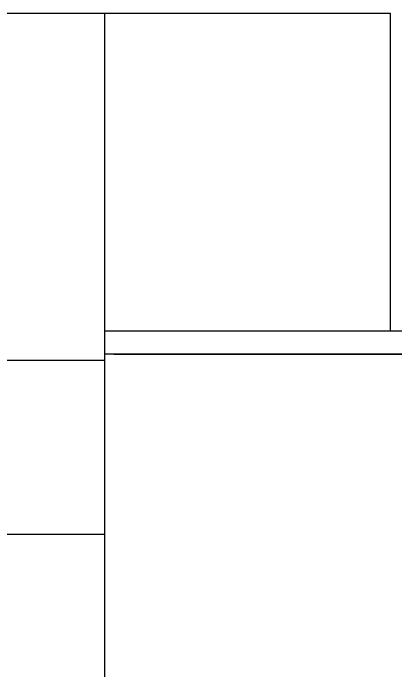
# Model space of a CAD drawing. Header units: millimetres. Extents: x 0 to 29400, y 0 to 20790.
# Drawn here: x 9885 to 11429, y 13132 to 15782 of the extents above; entities that cross this region are included whole.
import ezdxf

# ---------------------------------------------------------------- set-up
doc = ezdxf.new("R2010")
doc.units = ezdxf.units.MM
doc.header["$LTSCALE"] = 700
doc.layers.add('01', color=7, linetype='Continuous')

msp = doc.modelspace()

# ---------------------------------------------------------------- linework, layer by layer
msp.add_line((11545.6, 14408), (10255, 14408))
at = {"layer": '01', "color": 7, "linetype": 'Continuous'}
for p, q in [((9085, 15782), (10255, 15782)), ((10255, 15782), (11405, 15782)), ((11405, 15782), (11405, 14502)), ((10255, 14502), (11461.3, 14502)), ((10255, 14502), (11405, 14502)), ((10290.6, 14408), (11545.6, 14408)), ((10255, 14382), (9085, 14382)), ((10255, 13682), (9085, 13682))]:
    msp.add_line(p, q, dxfattribs=at)
at = {"layer": '01'}
for p, q in [((10255, 10882), (10255, 15782)), ((10255, 14502), (10255, 15782)), ((10255, 13021), (10255, 14502))]:
    msp.add_line(p, q, dxfattribs=at)

doc.saveas('drawing.dxf')
